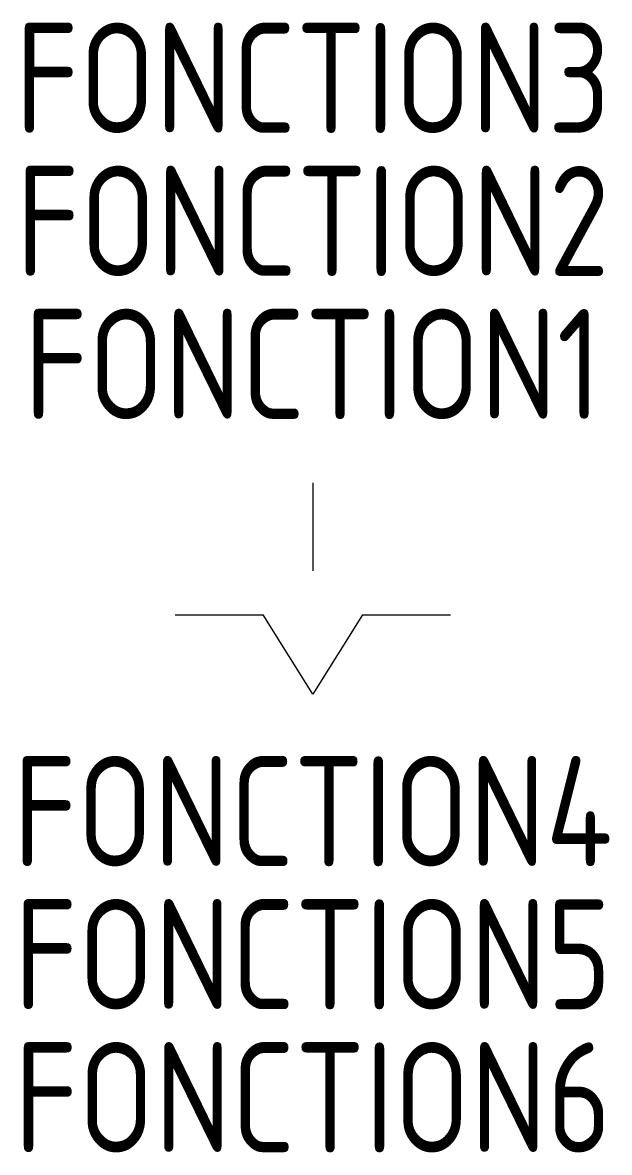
# Model space of a CAD drawing. Header units: millimetres. Extents: x -3.5 to 9.9, y -12.2 to 13.5.
import ezdxf
from ezdxf.enums import TextEntityAlignment as Align

# ---------------------------------------------------------------- set-up
doc = ezdxf.new("R2010")
doc.units = ezdxf.units.MM
for name, color, linetype in [('SYMB_FIL', 3, 'Continuous'), ('SYMB_FIL_FIN', 1, 'Continuous'), ('SYMB_TXT_NOM', 3, 'Continuous')]:
    doc.layers.add(name, color=color, linetype=linetype)
doc.styles.add('NET2_5', font='isocp.shx', dxfattribs={"width": 0.9, "height": 2.5})

msp = doc.modelspace()

# ---------------------------------------------------------------- linework, layer by layer
at = {"layer": 'SYMB_FIL'}
msp.add_line((3.125, 3), (3.125, 1), dxfattribs=at)
at = {"layer": 'SYMB_FIL_FIN'}
for p, q in [((0, 0), (2, 0)), ((3.125, -1.8), (2, 0)), ((4.25, 0), (3.125, -1.8)), ((4.25, 0), (6.25, 0))]:
    msp.add_line(p, q, dxfattribs=at)

# ---------------------------------------------------------------- texts
at = {"layer": 'SYMB_TXT_NOM', "style": 'NET2_5', "width": 0.9, "flags": 8}
for tag, p in [('FONCTION3', (3.125, 10.95)), ('FONCTION2', (3.125, 7.7)), ('FONCTION1', (3.125, 4.45)), ('FONCTION4', (3.125, -5.711)), ('FONCTION5', (3.125, -8.961)), ('FONCTION6', (3.125, -12.211))]:
    msp.add_attdef(tag, text='', height=2.5, dxfattribs=at).set_placement(p, align=Align.CENTER)

doc.saveas('drawing.dxf')
